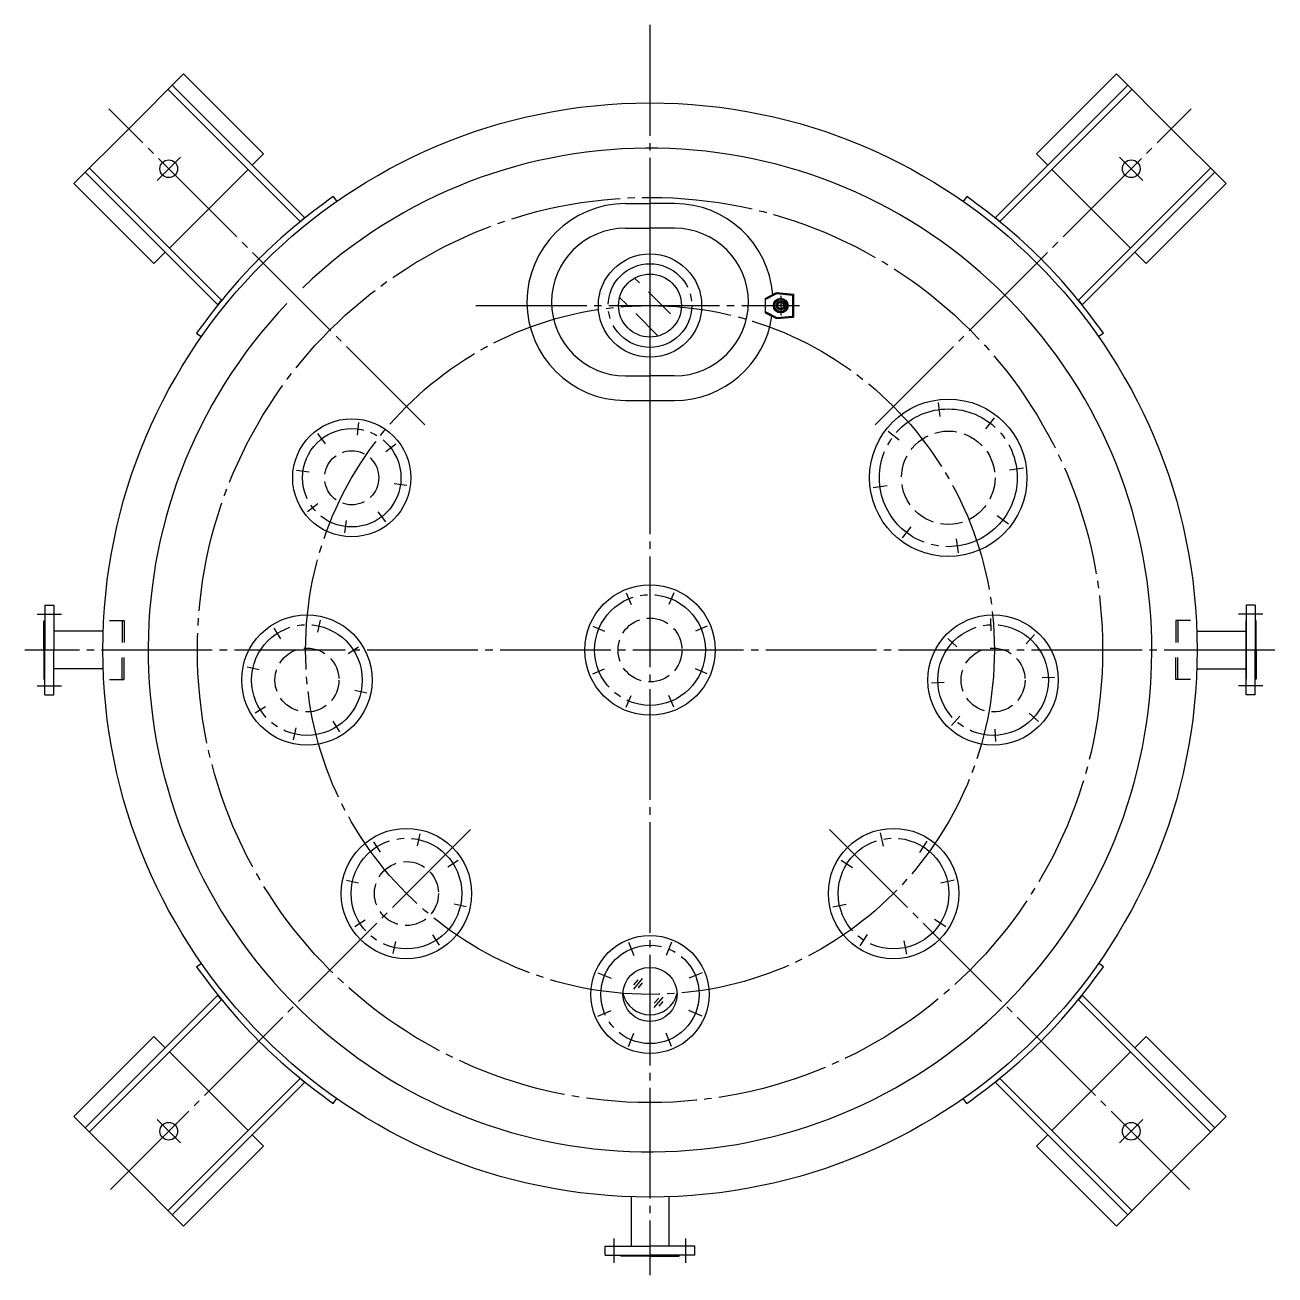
# Model space of a CAD drawing. Extents: x -530 to 587, y -220 to 621.
# Drawn here: x -529.8 to -360.4, y -117.1 to 52.3 of the extents above; entities that cross this region are included whole.
import ezdxf

# ---------------------------------------------------------------- set-up
doc = ezdxf.new("R2010")
doc.units = 0
doc.linetypes.add('DASHDOT', pattern=[18, 15, -1, 1, -1])
doc.linetypes.add('DASHED', pattern=[4, 3, -1])
doc.layers.get('0').update_dxf_attribs({"linetype": 'CONTINUOUS'})
for name, color, linetype in [('1', 7, 'CONTINUOUS'), ('2', 94, 'DASHDOT'), ('3', 2, 'DASHED'), ('4', 1, 'CONTINUOUS'), ('85', 7, 'CONTINUOUS')]:
    doc.layers.add(name, color=color, linetype=linetype)

msp = doc.modelspace()

# ---------------------------------------------------------------- linework, layer by layer
for p, q in [((-446.52791, 17.29949), (-447.18661, 17.95819)), ((-448.22124, 14.33615), (-449.22773, 15.34265, 1)), ((-442.33712, 13.1087), (-445.33054, 16.10212)), ((-444.03045, 10.14537), (-447.02387, 13.13878)), ((-448.44149, 1.38127), (-441.77482, 1.38127)), ((-447.31844, -78.38834), (-446.10849, -76.96557, 1)), ((-447.31835, -77.80251), (-446.71644, -77.11734)), ((-446.6482, -78.20489), (-446.11315, -77.55216)), ((-444.52244, -80.89134), (-443.31249, -79.46857)), ((-444.52235, -80.30551), (-443.92044, -79.62034)), ((-443.8522, -80.70789), (-443.31715, -80.05516))]:
    msp.add_line(p, q)
at = {"layer": '1'}
for p, q in [((-515.73874, 38.19608), (-508.31412, 45.6207)), ((-509.84642, 44.0884), (-491.93305, 26.17502)), ((-497.47205, 34.77863), (-508.31412, 45.6207)), ((-380.3699, 44.0884), (-398.28327, 26.17502)), ((-392.74426, 34.77863), (-381.9022, 45.6207)), ((-374.47758, 38.19608), (-381.9022, 45.6207)), ((-510.4121, 43.52271), (-492.49873, 25.60934)), ((-379.80421, 43.52271), (-397.71758, 25.60934)), ((-515.73874, 38.19608), (-523.16336, 30.77145)), ((-374.47758, 38.19608), (-367.05295, 30.77145)), ((-497.47205, 34.77863), (-499.00435, 33.24633)), ((-392.74426, 34.77863), (-391.21196, 33.24633)), ((-521.63106, 32.30375), (-503.71769, 14.39038)), ((-521.06537, 32.86944), (-503.152, 14.95607)), ((-499.57003, 32.68064), (-504.89667, 27.35401)), ((-390.64628, 32.68064), (-385.31964, 27.35401)), ((-369.15094, 32.86944), (-387.06431, 14.95607)), ((-368.58525, 32.30375), (-386.49863, 14.39038)), ((-512.32129, 19.92939), (-523.16336, 30.77145)), ((-377.89502, 19.92939), (-367.05295, 30.77145)), ((-488.02321, 28.9923), (-487.54821, 28.34825, 6.28319)), ((-402.1931, 28.9923), (-402.6681, 28.34825, 6.28319)), ((-510.22331, 22.02737), (-504.89667, 27.35401)), ((-379.99301, 22.02737), (-385.31964, 27.35401)), ((-492.49873, 25.60934), (-491.93305, 26.17502)), ((-397.71758, 25.60934), (-398.28327, 26.17502)), ((-512.32129, 19.92939), (-510.78899, 21.46169)), ((-377.89502, 19.92939), (-379.42732, 21.46169)), ((-503.152, 14.95607), (-503.71769, 14.39038)), ((-387.06431, 14.95607), (-386.49863, 14.39038)), ((-506.53496, 10.48055), (-505.89091, 10.00555)), ((-383.68135, 10.48055), (-384.3254, 10.00555)), ((-527.10816, -26.36851), (-527.10816, -32.43451)), ((-527.10816, -26.36851), (-525.90816, -26.36851)), ((-525.90816, -26.36851), (-525.90816, -32.43451)), ((-363.10816, -26.36851), (-364.30816, -26.36851)), ((-364.30816, -26.36851), (-364.30816, -32.43451)), ((-363.10816, -26.36851), (-363.10816, -32.43451)), ((-527.24116, -32.43451), (-527.24116, -28.50151)), ((-527.24116, -28.50151), (-527.10816, -28.50151)), ((-364.30916, -32.43451), (-364.30916, -28.50151)), ((-362.97516, -28.50151), (-363.10816, -28.50151)), ((-362.97516, -32.43451), (-362.97516, -28.50151)), ((-519.19787, -29.90151), (-525.90816, -29.90151)), ((-371.01844, -29.90151), (-364.30816, -29.90151)), ((-527.24116, -32.43451), (-527.24116, -36.36751)), ((-527.10816, -38.50051), (-527.10816, -32.43451)), ((-525.90816, -38.50051), (-525.90816, -32.43451)), ((-364.30916, -32.43451), (-364.30916, -36.36751)), ((-364.30816, -38.50051), (-364.30816, -32.43451)), ((-363.10816, -38.50051), (-363.10816, -32.43451)), ((-362.97516, -32.43451), (-362.97516, -36.36751)), ((-519.19787, -34.96751), (-525.90816, -34.96751)), ((-371.01844, -34.96751), (-364.30816, -34.96751)), ((-527.24116, -36.36751), (-527.10816, -36.36751)), ((-362.97516, -36.36751), (-363.10816, -36.36751)), ((-527.10816, -38.50051), (-525.90816, -38.50051)), ((-363.10816, -38.50051), (-364.30816, -38.50051)), ((-506.53496, -75.34956), (-505.89091, -74.87456, 6.28319)), ((-383.68135, -75.34956), (-384.3254, -74.87456)), ((-521.63106, -97.17277), (-503.71769, -79.25939)), ((-503.152, -79.82508), (-503.71769, -79.25939)), ((-387.06431, -79.82508), (-386.49863, -79.25939)), ((-368.58525, -97.17277), (-386.49863, -79.25939)), ((-521.06537, -97.73845), (-503.152, -79.82508)), ((-369.15094, -97.73845), (-387.06431, -79.82508)), ((-512.32129, -84.7984), (-523.16336, -95.64047)), ((-512.32129, -84.7984), (-510.78899, -86.3307)), ((-377.89502, -84.7984), (-379.42732, -86.3307)), ((-377.89502, -84.7984), (-367.05295, -95.64047)), ((-510.22331, -86.89638), (-504.89667, -92.22302)), ((-379.99301, -86.89638), (-385.31964, -92.22302)), ((-510.4121, -108.39172), (-492.49873, -90.47835)), ((-509.84642, -108.95741), (-491.93305, -91.04404)), ((-492.49873, -90.47835), (-491.93305, -91.04404)), ((-397.71758, -90.47835), (-398.28327, -91.04404)), ((-380.3699, -108.95741), (-398.28327, -91.04404)), ((-379.80421, -108.39172), (-397.71758, -90.47835)), ((-499.57003, -97.54965), (-504.89667, -92.22302)), ((-390.64628, -97.54965), (-385.31964, -92.22302)), ((-488.02321, -93.86131), (-487.54821, -93.21726)), ((-402.1931, -93.86131), (-402.6681, -93.21726, 6.28319)), ((-515.73874, -103.06509), (-523.16336, -95.64047)), ((-374.47758, -103.06509), (-367.05295, -95.64047)), ((-497.47205, -99.64764), (-499.00435, -98.11534)), ((-392.74426, -99.64764), (-391.21196, -98.11534)), ((-497.47205, -99.64764), (-508.31412, -110.48971)), ((-392.74426, -99.64764), (-381.9022, -110.48971)), ((-515.73874, -103.06509), (-508.31412, -110.48971)), ((-374.47758, -103.06509), (-381.9022, -110.48971)), ((-447.64116, -106.52422), (-447.64116, -113.23151)), ((-442.57516, -106.52422), (-442.57516, -113.23151)), ((-451.17416, -113.23151), (-445.10816, -113.23151)), ((-451.17416, -114.43151), (-451.17416, -113.23151)), ((-439.04216, -113.23151), (-445.10816, -113.23151)), ((-439.04216, -114.43151), (-439.04216, -113.23151)), ((-451.17416, -114.43151), (-445.10816, -114.43151)), ((-449.04116, -114.56451), (-449.04116, -114.43151)), ((-445.10816, -114.56451), (-449.04116, -114.56451)), ((-439.04216, -114.43151), (-445.10816, -114.43151)), ((-445.10816, -114.56451), (-441.17516, -114.56451)), ((-441.17516, -114.56451), (-441.17516, -114.43151))]:
    msp.add_line(p, q, dxfattribs=at)
for centre, radius in [((-445.10816, -32.43451), 74.133), ((-510.31806, 32.7754), 1.2), ((-379.89826, 32.7754), 1.2), ((-404.69378, -9.10126), 10.6665), ((-485.52253, -9.10126), 8), ((-445.10816, -32.43451), 8.833), ((-491.59708, -36.50176), 8.833), ((-398.61924, -36.50176), 8.833), ((-478.10636, -65.4327), 8.833), ((-412.10996, -65.4327), 8.833), ((-445.10816, -79.10101), 8), ((-445.10816, -79.10101), 3.66667), ((-510.31806, -97.64441), 1.2), ((-379.89826, -97.64441), 1.2)]:
    msp.add_circle(centre, radius, dxfattribs=at)
for centre, radius, start, end in [((-445.10816, -32.43451), 68, 136.3438733, 133.7875554), ((-445.10816, -32.43451), 74.933, 124.9395841, 145.0604159), ((-445.10816, -32.43451), 74.933, 34.9395841, 55.0604159), ((-445.10816, -32.43451), 74.933, 214.9395841, 235.0604159), ((-445.10816, -32.43451), 74.933, 304.9395841, 325.0604159), ((-445.10816, -78.10067), 3.76895, 193.5070467, 346.4929533)]:
    msp.add_arc(centre, radius, start, end, dxfattribs=at)
at = {"layer": '2'}
for p, q in [((-445.10816, 52.25216), (-445.10816, -117.12117)), ((-475.62507, -1.91759), (-518.44541, 40.90275)), ((-414.59124, -1.91759), (-371.7709, 40.90275)), ((-508.73178, 34.36168), (-511.89571, 31.19774)), ((-378.31197, 31.18911), (-381.47591, 34.35305, 6.28319)), ((-445.10816, 30.85192), (-445.10816, -2.18023)), ((-427.39462, 15.54251), (-427.39462, 12.92148)), ((-468.68716, 14.23199), (-424.85732, 14.23199)), ((-426.56323, 14.23199), (-428.226, 14.23199)), ((-405.78531, -0.81031), (-406.03403, 1.07891)), ((-484.76315, -3.33322), (-484.53852, -1.62692)), ((-399.60302, -2.46685), (-398.44301, -0.95509)), ((-489.06419, -4.48567), (-490.11188, -3.1203)), ((-411.32819, -4.01049), (-412.83994, -2.85049)), ((-480.90695, -5.5596), (-479.54158, -4.51191)), ((-491.29057, -8.34188), (-492.99687, -8.11724)), ((-396.40284, -8.00973), (-394.51361, -7.76101)), ((-479.75449, -9.86063), (-478.0482, -10.08527)), ((-412.98473, -10.19278), (-414.87395, -10.4415)), ((-490.13811, -12.64292), (-491.50349, -13.6906)), ((-486.28191, -14.8693), (-486.50655, -16.57559)), ((-481.98087, -13.71684), (-480.93318, -15.08221)), ((-398.05937, -14.19202), (-396.54762, -15.35203)), ((-409.78454, -15.73566), (-410.94455, -17.24742)), ((-403.60226, -17.3922), (-403.35354, -19.28142)), ((-448.32406, -24.67062), (-447.65381, -26.28875)), ((-441.89225, -24.67062), (-442.5625, -26.28875)), ((-528.16494, -27.60151), (-524.8474, -27.60151)), ((-489.79903, -28.39128), (-490.16052, -30.02187)), ((-398.98281, -28.17454), (-398.90965, -29.8501)), ((-362.05138, -27.60151), (-365.36891, -27.60151)), ((-496.06064, -29.49537), (-495.16325, -30.90399, 6.28319)), ((-452.87204, -29.2186), (-451.25392, -29.88885)), ((-437.34428, -29.2186), (-438.9624, -29.88885)), ((-392.98809, -30.35644), (-394.12116, -31.59297)), ((-484.59069, -32.0382), (-485.99931, -32.93559)), ((-404.76456, -30.87061), (-403.52803, -32.00368)), ((-360.4215, -32.43451), (-529.79482, -32.43451)), ((-499.70755, -34.70371), (-498.07696, -35.0652, 6.28319)), ((-452.87204, -35.65041), (-451.25392, -34.98016)), ((-437.34428, -35.65041), (-438.9624, -34.98016)), ((-406.94646, -36.86533), (-405.2709, -36.79218)), ((-390.29201, -36.13818), (-391.96758, -36.21134)), ((-528.16494, -37.26751), (-524.8474, -37.26751)), ((-483.4866, -38.29981), (-485.11719, -37.93832)), ((-448.32406, -40.19839), (-447.65381, -38.58026)), ((-441.89225, -40.19839), (-442.5625, -38.58026)), ((-362.05138, -37.26751), (-365.36891, -37.26751)), ((-498.60346, -40.96532), (-497.19485, -40.06793)), ((-487.13352, -43.50814), (-488.0309, -42.09953)), ((-404.25039, -42.64708), (-403.11731, -41.41055)), ((-392.47391, -42.13291), (-393.71045, -40.99984)), ((-493.39513, -44.61224), (-493.03363, -42.98164)), ((-398.25566, -44.82898), (-398.32882, -43.15342)), ((-469.4105, -56.73684), (-518.44541, -105.77176)), ((-476.30831, -57.32223), (-476.6698, -58.95282)), ((-420.80582, -56.73684), (-371.7709, -105.77176)), ((-413.92892, -57.22791), (-413.5329, -59.01424)), ((-482.56992, -58.42632), (-481.67253, -59.83493)), ((-407.59449, -58.34484), (-408.57759, -59.888)), ((-471.09997, -60.96914), (-472.50859, -61.86653)), ((-419.19782, -60.91724), (-417.65467, -61.90034)), ((-486.21683, -63.63466), (-484.58624, -63.99615)), ((-403.90517, -63.61375), (-405.6915, -64.00977)), ((-469.99588, -67.23075), (-471.62647, -66.86926)), ((-420.31475, -67.25166), (-418.52842, -66.85564)), ((-485.11274, -69.89626), (-483.70413, -68.99888)), ((-405.0221, -69.94817), (-406.56525, -68.96507)), ((-473.6428, -72.43909), (-474.54018, -71.03047)), ((-416.62542, -72.52057), (-415.64233, -70.97741)), ((-479.9044, -73.54318), (-479.54291, -71.91259)), ((-448.03847, -72.02661), (-447.28779, -73.83891)), ((-442.17785, -72.02661), (-442.92853, -73.83891)), ((-410.291, -73.6375), (-410.68702, -71.85117)), ((-452.18255, -76.1707), (-450.37025, -76.92138)), ((-438.03376, -76.1707), (-439.84607, -76.92138)), ((-452.18255, -82.03132), (-450.37025, -81.28064)), ((-438.03376, -82.03132), (-439.84607, -81.28064)), ((-448.03847, -86.1754), (-447.28779, -84.3631)), ((-442.17785, -86.1754), (-442.92853, -84.3631)), ((-511.90434, -96.05812), (-508.7404, -99.22206)), ((-381.48454, -99.23069), (-378.3206, -96.06675)), ((-449.94116, -115.48828), (-449.94116, -112.17075)), ((-440.27516, -115.48828), (-440.27516, -112.17075))]:
    msp.add_line(p, q, dxfattribs=at)
for centre, radius in [((-445.10816, -32.43451), 61.33), ((-445.10816, 14.23199), 5.66667), ((-445.10816, -32.43451), 46.6665), ((-404.69378, -9.10126), 9.333), ((-485.52253, -9.10126), 6.66667), ((-445.10816, -32.43451), 7.5), ((-491.59708, -36.50176), 7.5), ((-398.61924, -36.50176), 7.5), ((-478.10636, -65.4327), 7.5), ((-412.10996, -65.4327), 7.5), ((-445.10816, -79.10101), 6.66667)]:
    msp.add_circle(centre, radius, dxfattribs=at)
at = {"layer": '3'}
for p, q in [((-518.34109, -28.43451), (-516.34109, -28.43451)), ((-516.60769, -28.43451), (-516.60769, -32.43451)), ((-516.34109, -28.43451), (-516.34109, -32.43451)), ((-371.87522, -28.43451), (-373.87522, -28.43451, 6.28319)), ((-373.87522, -28.43451), (-373.87522, -32.43451)), ((-373.60862, -28.43451), (-373.60862, -32.43451, 6.28319)), ((-516.60769, -36.43451), (-516.60769, -32.43451)), ((-516.34109, -36.43451), (-516.34109, -32.43451)), ((-373.87522, -36.43451), (-373.87522, -32.43451)), ((-373.60862, -36.43451), (-373.60862, -32.43451)), ((-518.34109, -36.43451), (-516.34109, -36.43451)), ((-371.87522, -36.43451), (-373.87522, -36.43451))]:
    msp.add_line(p, q, dxfattribs=at)
for centre, radius in [((-404.69378, -9.10126), 6.333), ((-485.52253, -9.10126), 3.66667), ((-445.10816, -32.43451), 4.333), ((-491.59708, -36.50176), 4.333), ((-398.61924, -36.50176), 4.333), ((-478.10636, -65.4327), 4.333)]:
    msp.add_circle(centre, radius, dxfattribs=at)
at = {"layer": '4'}
msp.add_arc((-427.39462, 14.23199), 0.53333, 342, 252, dxfattribs=at)
at = {"layer": '85'}
for p, q in [((-448.44149, 28.04794), (-445.10816, 28.04794)), ((-441.77482, 28.04794), (-445.10816, 28.04794)), ((-448.44149, 24.7146), (-445.10816, 24.7146)), ((-441.77482, 24.7146), (-445.10816, 24.7146)), ((-429.51755, 15.20208), (-427.96648, 16.00277)), ((-429.51755, 15.05203), (-427.94016, 15.86631)), ((-427.96648, 16.00277), (-425.64395, 15.7807)), ((-427.94016, 15.86631), (-425.77729, 15.6595)), ((-425.77729, 15.6595), (-425.77729, 12.80449)), ((-425.64395, 15.7807), (-425.64395, 12.68329)), ((-429.51755, 15.20208), (-429.51755, 13.26191)), ((-428.31838, 14.23199), (-427.8565, 15.03199)), ((-427.8565, 13.43199), (-428.31838, 14.23199)), ((-427.8565, 15.03199), (-426.93273, 15.03199)), ((-426.93273, 15.03199), (-426.47085, 14.23199)), ((-426.47085, 14.23199), (-426.93273, 13.43199)), ((-425.64395, 12.68329), (-425.64395, 14.23199)), ((-429.51755, 13.41196), (-427.94016, 12.59768)), ((-429.51755, 13.26191), (-427.96648, 12.46122)), ((-427.96648, 12.46122), (-425.64395, 12.68329)), ((-427.94016, 12.59768), (-425.77729, 12.80449)), ((-426.93273, 13.43199), (-427.8565, 13.43199)), ((-448.44149, 4.7146), (-445.10816, 4.7146)), ((-441.77482, 4.7146), (-445.10816, 4.7146))]:
    msp.add_line(p, q, dxfattribs=at)
for centre, radius in [((-445.10816, 14.23199), 7), ((-445.10816, 14.23199), 4.26667), ((-427.39462, 14.23199), 1), ((-427.39462, 14.23199), 0.8), ((-427.39462, 14.23199), 0.58333), ((-427.39462, 14.23199), 0.43333)]:
    msp.add_circle(centre, radius, dxfattribs=at)
for centre, radius, start, end in [((-448.44149, 14.7146), 13.33333, 90, 270), ((-441.77482, 14.7146), 13.33333, 4.3989871, 90), ((-448.44149, 14.7146), 10, 90, 270), ((-441.77482, 14.7146), 10, 270, 90), ((-441.77482, 14.7146), 13.33333, 270, 351.6542217)]:
    msp.add_arc(centre, radius, start, end, dxfattribs=at)

doc.saveas('drawing.dxf')
